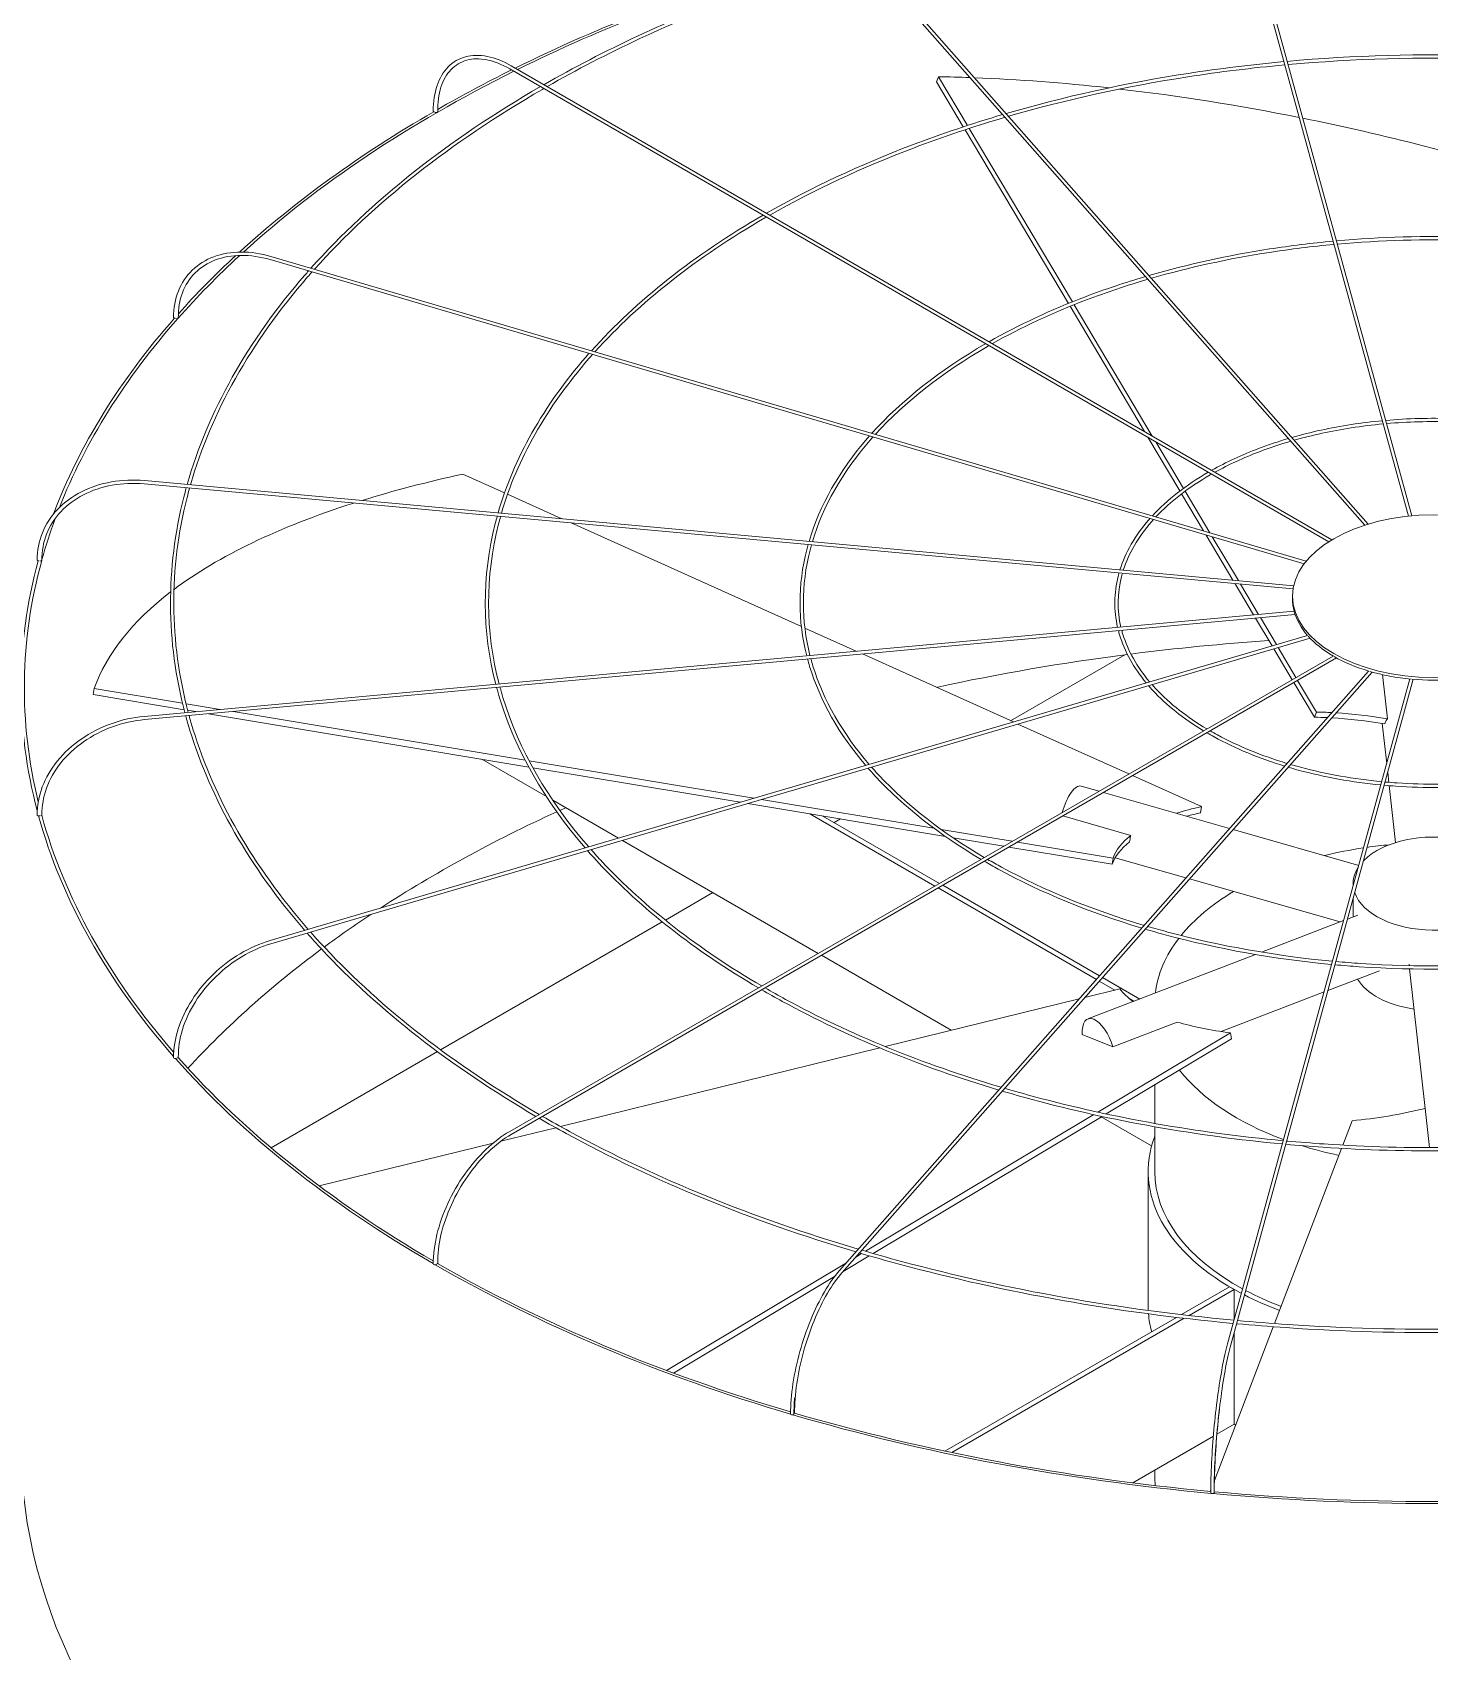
# Model space of a CAD drawing. Header units: millimetres. Extents: x -312439 to 477422, y -331570 to 212570.
# Drawn here: x 396393.6 to 396652.9, y 93879.5 to 94180 of the extents above; entities that cross this region are included whole.
import ezdxf

# ---------------------------------------------------------------- set-up
doc = ezdxf.new("R2010")
doc.units = ezdxf.units.MM

msp = doc.modelspace()

# ---------------------------------------------------------------- linework, layer by layer
at = {"color": 0, "linetype": 'Continuous', "lineweight": 0, "extrusion": (8.40036e-17, 0.816497, 0.57735)}
for p, q in [((396648.981, 94090.255), (396615.388, 94212.71)), ((396649.6, 94090.315), (396615.979, 94212.872)), ((396640.88, 94088.59), (396543.38, 94199.068)), ((396543.839, 94199.473), (396641.521, 94088.789)), ((396482.147, 94173.288), (396634.179, 94085.512)), ((396482.453, 94173.818), (396634.771, 94085.878)), ((396561.38, 94170.845), (396561.75, 94171.812)), ((396566.342, 94162.505), (396561.38, 94170.845)), ((396561.75, 94171.812), (396567.134, 94162.764)), ((396585.843, 94129.73), (396566.663, 94161.965)), ((396567.455, 94162.224), (396586.605, 94130.038)), ((396437.67, 94137.862), (396629.601, 94081.401)), ((396630.01, 94081.919), (396437.843, 94138.45)), ((396599.985, 94105.961), (396586.16, 94129.198)), ((396586.922, 94129.505), (396601.426, 94105.13)), ((396606.551, 94094.927), (396600.626, 94104.884)), ((396602.067, 94104.053), (396607.206, 94095.415)), ((396481.191, 94094.564), (396473.432, 94098.056)), ((396414.31, 94096.239), (396627.551, 94076.74)), ((396627.665, 94077.345), (396414.366, 94096.849)), ((396610.955, 94087.525), (396606.866, 94094.397)), ((396607.52, 94094.887), (396612.101, 94087.188)), ((396491.858, 94089.763), (396481.751, 94094.312)), ((396536.288, 94069.767), (396493.573, 94088.991)), ((396616.399, 94078.375), (396611.415, 94086.751)), ((396612.562, 94086.414), (396617.399, 94078.283)), ((396620.236, 94071.927), (396616.786, 94077.724)), ((396617.786, 94077.633), (396621.132, 94072.009)), ((396627.448, 94074.906), (396627.448, 94075.406)), ((396414.31, 94053.096), (396627.752, 94072.614)), ((396627.933, 94072.016), (396414.366, 94052.486)), ((396623.652, 94066.185), (396620.583, 94071.343)), ((396621.479, 94071.425), (396624.457, 94066.421)), ((396630.24, 94068.122), (396437.67, 94011.473)), ((396630.699, 94067.619), (396437.843, 94010.886)), ((396546.475, 94065.182), (396536.938, 94069.474)), ((396482.147, 93976.048), (396635.001, 94064.298)), ((396575.633, 94052.059), (396547.611, 94064.671)), ((396575.127, 94052.287), (396596.319, 94064.521)), ((396627.389, 94059.903), (396623.975, 94065.641)), ((396624.78, 94065.878), (396628.093, 94060.31)), ((396482.453, 93975.517), (396635.62, 94063.948)), ((396543.38, 93950.268), (396641.557, 94061.513)), ((396543.839, 93949.862), (396642.207, 94061.324)), ((396404.862, 94057.137), (396405.027, 94058.282)), ((396405.027, 94058.282), (396421.414, 94055.554)), ((396615.388, 93936.625), (396649.242, 94060.031)), ((396649.862, 94059.975), (396615.979, 93936.463)), ((396631.534, 94052.938), (396627.703, 94059.377)), ((396628.406, 94059.783), (396631.904, 94053.905)), ((396645.057, 94052.63), (396644.144, 94060.839)), ((396421.717, 94054.331), (396404.862, 94057.137)), ((396422.071, 94055.445), (396428.425, 94054.387)), ((396423.879, 94053.971), (396422.378, 94054.221)), ((396485.696, 94043.68), (396426.264, 94053.574)), ((396430.81, 94053.99), (396485.013, 94044.966)), ((396631.534, 94052.938), (396631.904, 94053.905)), ((396597.082, 94042.405), (396576.491, 94051.673)), ((396644.113, 94051.759), (396644.938, 94044.342)), ((396488.959, 94038.217), (396476.986, 94045.13)), ((396485.77, 94044.84), (396527.485, 94037.895)), ((396524.94, 94037.146), (396486.464, 94043.552)), ((396610.555, 94036.342), (396597.77, 94042.096)), ((396645.121, 94042.695), (396645.326, 94040.854)), ((396645.395, 94040.234), (396646.57, 94029.668)), ((396502.333, 94030.496), (396490.151, 94037.529)), ((396528.871, 94037.664), (396560.9, 94032.331)), ((396588.203, 94040.167), (396591.549, 94039.211)), ((396592.369, 94038.977), (396615.769, 94032.292)), ((396563.019, 94030.806), (396526.326, 94036.915)), ((396537.841, 94034.998), (396561.047, 94021.6)), ((396561.913, 94022.1), (396540.275, 94034.593)), ((396584.8, 94034.607), (396597.423, 94031.001)), ((396610.39, 94035.197), (396610.555, 94036.342)), ((396542.378, 94033.379), (396543.539, 94034.049)), ((396562.244, 94032.108), (396575.441, 94029.911)), ((396616.421, 94032.106), (396639.753, 94025.44)), ((396539.393, 94009.099), (396503.065, 94030.073)), ((396573.864, 94029.001), (396564.443, 94030.569)), ((396593.975, 94025.652), (396574.815, 94028.842)), ((396576.391, 94029.752), (396594.14, 94026.798)), ((396593.975, 94025.652), (396594.14, 94026.798)), ((396594.541, 94026.859), (396607.665, 94023.11)), ((396608.317, 94022.923), (396636.272, 94014.937)), ((396511.04, 94015.286), (396519.858, 94020.377)), ((396561.659, 94021.247), (396591.047, 94004.28)), ((396591.632, 94004.942), (396562.525, 94021.747)), ((396638.707, 94022.059), (396638.707, 94021.63)), ((396638.707, 94019.315), (396638.707, 94015.874)), ((396637.652, 94015.468), (396639.597, 94016.216)), ((396469.321, 93991.199), (396510.472, 94014.958)), ((396621.714, 94009.337), (396636.942, 94015.195)), ((396564.108, 93994.83), (396540.006, 94008.745)), ((396589.489, 93996.942), (396620.586, 94008.903)), ((396599.091, 94000.635), (396592.173, 94004.63)), ((396634.019, 94002.226), (396643.566, 94005.898)), ((396649.109, 94006.834), (396649.082, 94007.077)), ((396652.057, 93980.32), (396649.177, 94006.22)), ((396595.397, 94002.537), (396588.917, 94000.941)), ((396591.588, 94003.967), (396594.464, 94002.307)), ((396614.193, 93994.599), (396633.309, 94001.952)), ((396587.874, 94000.684), (396551.857, 93991.812)), ((396597.099, 94000.786), (396598.052, 94000.235)), ((396594.116, 93991.78), (396606.049, 93996.37)), ((396588.42, 93994.049), (396594.116, 93991.78)), ((396591.327, 93979.642), (396615.919, 93994.362)), ((396616.125, 93993.23), (396592.868, 93979.309)), ((396616.125, 93993.23), (396615.919, 93994.362)), ((396437.856, 93973.033), (396468.742, 93990.865)), ((396550.852, 93991.565), (396491.584, 93976.966)), ((396601.883, 93977.549), (396601.883, 93984.706)), ((396652.057, 93980.32), (396652.865, 93973.054)), ((396548.185, 93953.818), (396590.561, 93979.183)), ((396592.097, 93978.848), (396549.598, 93953.409)), ((396601.298, 93973.358), (396591.946, 93978.757)), ((396638.526, 93978.056), (396636.787, 93973.518)), ((396490.71, 93976.751), (396480.518, 93974.24)), ((396601.883, 93968.617), (396601.883, 93976.927)), ((396479.071, 93973.884), (396446.811, 93965.937)), ((396636.557, 93972.917), (396624.102, 93940.409)), ((396600.658, 93943.614), (396600.658, 93968.617)), ((396546.373, 93952.734), (396547.469, 93953.389)), ((396511.241, 93931.704), (396544.642, 93951.697)), ((396548.879, 93952.979), (396544.026, 93950.074)), ((396542.453, 93949.132), (396512.533, 93931.223)), ((396615.758, 93947.221), (396606.816, 93942.058)), ((396616.624, 93946.721), (396615.758, 93947.221)), ((396608.259, 93941.891), (396616.624, 93946.721)), ((396616.624, 93946.721), (396616.624, 93941.132)), ((396605.931, 93941.547), (396562.945, 93916.729)), ((396564.212, 93916.461), (396607.369, 93941.377)), ((396623.873, 93939.812), (396612.951, 93911.305)), ((396616.624, 93938.817), (396616.624, 93921.718)), ((396616.624, 93921.718), (396613.421, 93919.868)), ((396612.756, 93919.484), (396597.785, 93910.841)), ((396601.883, 93912.22), (396601.883, 93913.207)), ((396612.273, 93909.535), (396612.17, 93909.267))]:
    msp.add_line(p, q, dxfattribs=at)
at = {"color": 0, "linetype": 'Continuous', "lineweight": 0}
for centre, major_axis, ratio, start_param, end_param in [((396653.683, 94058.395), (-262.225, 0), 0.5773503, 5.1849758, 5.420347), ((396653.683, 94058.395), (-261.613, 0), 0.5773503, 5.183912, 5.4201653), ((396653.683, 94058.395), (-261.613, 0), 0.5773503, 5.4234857, 5.718128), ((396653.683, 94058.395), (-262.225, 0), 0.5773503, 5.4236595, 5.4949761), ((396654.053, 94016.679), (-236.033, 90.421), 0.5343599, 5.2814302, 5.3074736), ((396654.053, 94016.679), (-236.033, 90.421), 0.5343599, 5.1688261, 5.2776752), ((396654.053, 94016.679), (-236.033, 90.421), 0.5343599, 5.0198116, 5.1604272), ((396653.683, 94058.395), (-262.225, 0), 0.5773503, 5.4989549, 5.7196003), ((396468.262, 94165.448), (0.306, 0), 0.5773503, 3.1415927, 4.450555), ((396468.478, 94165.323), (0.306, 0.004), 0.5683066, 3.9193388, 5.4901351), ((396468.478, 94165.323), (0.306, 0.004), 0.5683066, 5.4901351, 6.2831853), ((396654.053, 94016.679), (-236.033, 90.421), 0.5343599, 4.8289255, 5.0170065), ((396653.683, 94058.395), (-261.613, 0), 0.5773503, 5.7230202, 5.8115447), ((396653.683, 94058.395), (-262.225, 0), 0.5773503, 5.7247725, 5.8068149), ((396653.683, 94058.395), (-262.225, 0), 0.5773503, 5.8129334, 6.0685314), ((396653.683, 94058.395), (-261.613, 0), 0.5773503, 5.8119417, 6.0598961), ((396420.067, 94127.15), (0.306, 0), 0.5773503, 3.1415927, 4.7647143), ((396420.34, 94127.069), (0.306, 0.005), 0.5715189, 4.2314546, 5.8022509), ((396420.34, 94127.069), (0.306, 0.005), 0.5715189, 5.8022509, 6.2831853), ((396653.848, 94016.857), (-250.189, 35.961), 0.3284711, 5.5638228, 5.6785471), ((396653.848, 94016.857), (-250.189, 35.961), 0.3284711, 5.6885713, 5.965771), ((396653.683, 94058.395), (-261.613, 0), 0.5773503, 6.0736106, 6.1250005), ((396653.683, 94058.395), (-262.225, 0), 0.5773503, 6.126925, 6.4343205), ((396653.683, 94058.395), (-261.613, 0), 0.5773503, 6.1262297, 6.4235661), ((396394.729, 94082.127), (0.306, 0), 0.5773503, 3.1415927, 5.0788735), ((396395.032, 94082.1), (0.306, 0.006), 0.5752952, 4.5444916, 6.1152879), ((396395.032, 94082.1), (0.306, 0.006), 0.5752952, 6.1152879, 6.2831853), ((396653.848, 94016.857), (-250.189, 35.961), 0.3284711, 5.9728515, 6.2156373), ((396653.575, 94074.906), (-26.126, 0), 0.5773503, 0, 0.1535113), ((396653.575, 94074.906), (-26.126, 0), 0.5773503, 0.160648, 0.4676706), ((396653.575, 94074.906), (-26.126, 0), 0.5773503, 0.4748072, 0.7818298), ((396653.683, 93917.155), (-261.613, 0), 0.5773503, 4.9315023, 5.0730373), ((396653.683, 93917.155), (-261.613, 0), 0.5773503, 4.8296672, 4.9289778), ((396653.575, 94074.906), (-26.126, 0), 0.5773503, 0.7889665, 1.0959891), ((396653.575, 94074.906), (-26.126, 0), 0.5773503, 1.1031258, 1.4101484), ((396653.575, 94074.906), (-26.126, 0), 0.5773503, 1.417285, 1.7243076), ((396653.683, 94015.712), (-56.639, 21.698), 0.5343599, 5.2632147, 5.3074736), ((396654.053, 94016.679), (56.639, -21.698), 0.5343599, 2.113134, 2.1658809), ((396653.683, 94015.712), (-56.639, 21.698), 0.5343599, 5.0728277, 5.2488944), ((396654.053, 94016.679), (56.639, -21.698), 0.5343599, 1.92896, 2.0989228), ((396586.685, 94034.852), (1.518, 5.315), 0.3621096, 0, 1.5955332), ((396394.729, 94034.788), (0.306, 0), 0.5773503, 3.1415927, 5.3930328), ((396653.683, 94058.395), (-262.225, 0), 0.5773503, 0.15775, 0.4689102), ((396395.032, 94034.816), (0.306, 0.006), 0.5792658, 4.8585762, 6.2831853), ((396653.683, 94058.395), (-261.613, 0), 0.5773503, 0.1573017, 0.4645126), ((396653.683, 93917.155), (-261.613, 0), 0.5773503, 5.3840325, 5.5566031), ((396653.683, 93917.155), (-261.613, 0), 0.5773503, 5.3759613, 5.381266), ((396653.848, 94016.857), (-60.036, 8.629), 0.3284711, 5.5638228, 5.6832782), ((396653.683, 94015.712), (-60.036, 8.629), 0.3284711, 5.5638228, 5.6281345), ((396653.683, 94015.712), (-60.036, 8.629), 0.3284711, 5.9809914, 6.2156373), ((396653.848, 94016.857), (-60.036, 8.629), 0.3284711, 5.9787164, 6.2156373), ((396653.683, 93999.747), (-51.8, 0), 0.5773503, 4.9668384, 5.1151413), ((396653.683, 93999.747), (-51.8, 0), 0.5773503, 4.8725497, 4.9536635), ((396653.683, 94022.059), (-14.976, 0), 0.5773503, 3.6916997, 5.4977871), ((396653.683, 94022.059), (-14.976, 0), 0.5773503, 5.4977871, 5.7722245), ((396653.683, 94022.059), (-14.976, 0), 0.5773503, 5.9253681, 6.3268432), ((396653.683, 93999.747), (-51.8, 0), 0.5773503, 5.5125312, 5.8454489), ((396653.683, 94022.059), (-14.976, 0), 0.5773503, 0.1968015, 2.9056449), ((396653.683, 93917.155), (-261.613, 0), 0.5773503, 5.5668053, 5.6187776), ((396653.683, 93999.747), (-51.8, 0), 0.5773503, 5.864801, 6.2160224), ((396653.683, 93917.155), (-261.613, 0), 0.5773503, 5.6218563, 5.7966666), ((396653.683, 94007.152), (-14.976, 0), 0.5773503, 0.3310244, 1.3226651), ((396653.477, 94016.843), (-59.674, -10.853), 0.3443205, 0.1772511, 0.3142745), ((396591.474, 93991.783), (-1.984, 5.159), 0.4527097, 4.5393785, 7.2340672), ((396653.477, 94016.843), (-59.674, -10.853), 0.3443205, 0.5921448, 0.8290657), ((396420.067, 93989.765), (0.306, 0), 0.5773503, 3.1415927, 5.7071921), ((396653.683, 94058.395), (-262.225, 0), 0.5773503, 0.4717795, 0.7837457), ((396420.34, 93989.846), (0.306, 0.005), 0.5830421, 5.1737369, 6.2831853), ((396653.683, 94058.395), (-261.613, 0), 0.5773503, 0.4715588, 0.781436), ((396653.683, 93999.747), (-51.8, 0), 0.5773503, 0.4237953, 1.0021877), ((396653.313, 94016.651), (-56.425, -22.248), 0.5660586, 1.0925617, 1.3294826), ((396653.683, 93968.617), (-53.025, 0), 0.5773503, 6.0678252, 7.1147249), ((396653.683, 93999.747), (-51.8, 0), 0.5773503, 1.0153625, 1.0203014), ((396653.683, 93999.747), (-51.8, 0), 0.5773503, 1.0757224, 1.2236785), ((396653.683, 93968.617), (51.8, 0), 0.5773503, 3.1415927, 3.9574848), ((396468.262, 93951.467), (0.306, 0), 0.5773503, 3.1415927, 6.0213513), ((396653.683, 94058.395), (-262.225, 0), 0.5773503, 0.7858257, 1.0981183), ((396468.478, 93951.592), (0.306, 0.004), 0.5862544, 5.4898935, 6.2831853), ((396653.683, 94058.395), (-261.613, 0), 0.5773503, 0.7858227, 1.096892), ((396653.683, 93968.617), (-53.025, 0), 0.5773503, 0.8456372, 1.0001122), ((396653.683, 93968.617), (51.8, 0), 0.5773503, 3.9720631, 4.1329788), ((396653.683, 93943.614), (53.025, 0), 0.5773503, 3.1415927, 3.1671433), ((396653.683, 93943.614), (53.025, 0), 0.5773503, 3.1875095, 3.2970925), ((396534.597, 93923.642), (-0.306, 0), 0.5773503, 0, 3.1415927), ((396653.683, 94058.395), (-262.225, 0), 0.5773503, 1.0998851, 1.4125333), ((396534.736, 93923.799), (-0.306, -0.003), 0.5885883, 2.6652649, 3.1415927), ((396653.683, 94058.395), (-261.613, 0), 0.5773503, 1.1000981, 1.4118355), ((396653.683, 93943.614), (53.025, 0), 0.5773503, 3.9385413, 3.9453811), ((396653.683, 93917.655), (262.225, 0), 0.5773503, 3.1415927, 5.4977871), ((396653.683, 93912.22), (51.8, 0), 0.5773503, 3.1415927, 3.2048035), ((396612.578, 93909.013), (-0.306, 0), 0.5773503, 0, 3.1415927), ((396653.683, 94058.395), (-262.225, 0), 0.5773503, 1.4139544, 1.727034), ((396612.626, 93909.188), (-0.306, -0.001), 0.5898153, 2.9827557, 3.1415927), ((396653.683, 94058.395), (-261.613, 0), 0.5773503, 1.41439, 1.726367)]:
    msp.add_ellipse(centre, major_axis=major_axis, ratio=ratio, start_param=start_param, end_param=end_param, dxfattribs=at)
msp.add_ellipse((396653.575, 94075.406), major_axis=(26.126, 0), ratio=0.5773503, dxfattribs=at)
for points, knots in [([(396547.106, 94194.846), (396539.433, 94192.586), (396531.975, 94190.081), (396511.743, 94182.393), (396499.566, 94176.685), (396488.489, 94170.334)], [5.96956861, 5.96956861, 5.96956861, 5.96956861, 6.07987049, 6.07987049, 6.27966483, 6.27966483, 6.27966483, 6.27966483]), ([(396547.554, 94194.339), (396539.78, 94192.057), (396532.229, 94189.523), (396512.078, 94181.862), (396500.052, 94176.234), (396489.102, 94169.98)], [5.96825255, 5.96825255, 5.96825255, 5.96825255, 6.08012371, 6.08012371, 6.27780239, 6.27780239, 6.27780239, 6.27780239]), ([(396467.956, 94165.448), (396467.956, 94167.173), (396468.192, 94168.769), (396469.125, 94171.548), (396469.824, 94172.731), (396471.622, 94174.552), (396472.721, 94175.188), (396475.189, 94175.839), (396476.556, 94175.856), (396479.42, 94175.287), (396480.919, 94174.699), (396482.427, 94173.834), (396482.44, 94173.826), (396482.453, 94173.818)], [0, 0, 0, 0, 0.3141593, 0.3141593, 0.6283185, 0.6283185, 0.9411039, 0.9411039, 1.2538555, 1.2538555, 1.5680148, 1.5680148, 1.5707963, 1.5707963, 1.5707963, 1.5707963]), ([(396680.689, 94174.664), (396675.106, 94175.167), (396669.48, 94175.515), (396651.362, 94176.126), (396638.809, 94175.777), (396626.46, 94174.664)], [5.34296141, 5.34296141, 5.34296141, 5.34296141, 5.43938168, 5.43938168, 5.65261288, 5.65261288, 5.65261288, 5.65261288]), ([(396680.525, 94174.064), (396674.917, 94174.567), (396669.268, 94174.913), (396651.26, 94175.508), (396638.842, 94175.16), (396626.625, 94174.064)], [5.34359392, 5.34359392, 5.34359392, 5.34359392, 5.44060854, 5.44060854, 5.65198037, 5.65198037, 5.65198037, 5.65198037]), ([(396482.147, 94173.288), (396480.71, 94174.118), (396479.278, 94174.679), (396476.578, 94175.214), (396475.312, 94175.189), (396473.061, 94174.575), (396472.074, 94173.988), (396470.451, 94172.294), (396469.815, 94171.186), (396468.97, 94168.538), (396468.762, 94167.001), (396468.785, 94165.327)], [4.712389, 4.712389, 4.712389, 4.712389, 5.029657, 5.029657, 5.3469251, 5.3469251, 5.6641931, 5.6641931, 5.9814611, 5.9814611, 6.2987292, 6.2987292, 6.2987292, 6.2987292]), ([(396625.841, 94174.607), (396619.855, 94174.055), (396613.919, 94173.325), (396596.403, 94170.615), (396585.065, 94168.115), (396574.288, 94164.972)], [5.65618024, 5.65618024, 5.65618024, 5.65618024, 5.75959703, 5.75959703, 5.96555925, 5.96555925, 5.96555925, 5.96555925]), ([(396626.005, 94174.007), (396619.95, 94173.451), (396613.944, 94172.712), (396596.534, 94170.01), (396585.362, 94167.55), (396574.736, 94164.464)], [5.6555551, 5.6555551, 5.6555551, 5.6555551, 5.760393, 5.760393, 5.9637948, 5.9637948, 5.9637948, 5.9637948]), ([(396573.639, 94164.781), (396567.888, 94163.087), (396562.299, 94161.209), (396547.179, 94155.464), (396538.088, 94151.209), (396529.812, 94146.476)], [5.96969757, 5.96969757, 5.96969757, 5.96969757, 6.07982614, 6.07982614, 6.27841616, 6.27841616, 6.27841616, 6.27841616]), ([(396574.086, 94164.275), (396568.236, 94162.558), (396562.553, 94160.652), (396547.514, 94154.934), (396538.575, 94150.758), (396530.426, 94146.121)], [5.96794353, 5.96794353, 5.96794353, 5.96794353, 6.08016355, 6.08016355, 6.27592849, 6.27592849, 6.27592849, 6.27592849]), ([(396634.981, 94141.291), (396631.018, 94140.924), (396627.087, 94140.439), (396615.48, 94138.645), (396607.963, 94136.992), (396600.813, 94134.916)], [5.65683386, 5.65683386, 5.65683386, 5.65683386, 5.75939254, 5.75939254, 5.96383461, 5.96383461, 5.96383461, 5.96383461]), ([(396635.145, 94140.691), (396631.112, 94140.319), (396627.112, 94139.826), (396615.611, 94138.04), (396608.26, 94136.427), (396601.261, 94134.408)], [5.65589869, 5.65589869, 5.65589869, 5.65589869, 5.76058509, 5.76058509, 5.96118261, 5.96118261, 5.96118261, 5.96118261]), ([(396671.549, 94141.347), (396667.876, 94141.676), (396664.175, 94141.903), (396652.166, 94142.311), (396643.816, 94142.082), (396635.6, 94141.347)], [5.34408303, 5.34408303, 5.34408303, 5.34408303, 5.43906993, 5.43906993, 5.65149126, 5.65149126, 5.65149126, 5.65149126]), ([(396671.385, 94140.747), (396667.688, 94141.075), (396663.963, 94141.302), (396652.063, 94141.693), (396643.848, 94141.465), (396635.765, 94140.747)], [5.34503474, 5.34503474, 5.34503474, 5.34503474, 5.44090812, 5.44090812, 5.65053954, 5.65053954, 5.65053954, 5.65053954]), ([(396419.761, 94127.15), (396419.761, 94128.882), (396420.06, 94130.532), (396421.236, 94133.502), (396422.112, 94134.821), (396424.353, 94136.988), (396425.716, 94137.835), (396428.788, 94138.977), (396430.495, 94139.271), (396434.083, 94139.283), (396435.964, 94139.002), (396437.843, 94138.45)], [4.712389, 4.712389, 4.712389, 4.712389, 5.0265482, 5.0265482, 5.3407075, 5.3407075, 5.6548668, 5.6548668, 5.969026, 5.969026, 6.2831853, 6.2831853, 6.2831853, 6.2831853]), ([(396437.67, 94137.862), (396435.854, 94138.397), (396434.042, 94138.663), (396430.607, 94138.64), (396428.985, 94138.351), (396426.093, 94137.25), (396424.822, 94136.441), (396422.748, 94134.382), (396421.944, 94133.134), (396420.878, 94130.31), (396420.618, 94128.736), (396420.646, 94127.075)], [0, 0, 0, 0, 0.317268, 0.317268, 0.6345361, 0.6345361, 0.9518041, 0.9518041, 1.2690722, 1.2690722, 1.5863402, 1.5863402, 1.5863402, 1.5863402]), ([(396444.811, 94135.762), (396444.585, 94135.507), (396444.361, 94135.251), (396433.521, 94122.782), (396426.123, 94109.627), (396422.288, 94096.125)], [0.31387846, 0.31387846, 0.31387846, 0.31387846, 0.32022171, 0.32022171, 0.6228537, 0.6228537, 0.6228537, 0.6228537]), ([(396445.46, 94135.571), (396445.187, 94135.263), (396444.916, 94134.955), (396434.084, 94122.509), (396426.731, 94109.454), (396422.909, 94096.068)], [0.31209175, 0.31209175, 0.31209175, 0.31209175, 0.31977769, 0.31977769, 0.62202139, 0.62202139, 0.62202139, 0.62202139]), ([(396600.164, 94134.726), (396596.339, 94133.598), (396592.621, 94132.349), (396582.611, 94128.546), (396576.604, 94125.741), (396571.126, 94122.623)], [5.97003164, 5.97003164, 5.97003164, 5.97003164, 6.07973571, 6.07973571, 6.27604568, 6.27604568, 6.27604568, 6.27604568]), ([(396600.611, 94134.219), (396596.687, 94133.069), (396592.875, 94131.791), (396582.946, 94128.016), (396577.091, 94125.29), (396571.741, 94122.268)], [5.96740299, 5.96740299, 5.96740299, 5.96740299, 6.08024114, 6.08024114, 6.27230164, 6.27230164, 6.27230164, 6.27230164]), ([(396496.876, 94120.445), (396496.7, 94120.246), (396496.525, 94120.046), (396488.431, 94110.733), (396482.895, 94100.922), (396479.999, 94090.848)], [0.31368489, 0.31368489, 0.31368489, 0.31368489, 0.32029533, 0.32029533, 0.62093354, 0.62093354, 0.62093354, 0.62093354]), ([(396497.525, 94120.254), (396497.302, 94120.002), (396497.079, 94119.75), (396488.994, 94110.461), (396483.502, 94100.748), (396480.62, 94090.791)], [0.31130083, 0.31130083, 0.31130083, 0.31130083, 0.31970361, 0.31970361, 0.61980435, 0.61980435, 0.61980435, 0.61980435]), ([(396644.12, 94107.974), (396642.18, 94107.792), (396640.255, 94107.554), (396634.558, 94106.675), (396630.861, 94105.87), (396627.338, 94104.86)], [5.65878241, 5.65878241, 5.65878241, 5.65878241, 5.75876753, 5.75876753, 5.95869527, 5.95869527, 5.95869527, 5.95869527]), ([(396644.285, 94107.374), (396642.274, 94107.188), (396640.281, 94106.941), (396634.689, 94106.07), (396631.158, 94105.304), (396627.787, 94104.351)], [5.65692719, 5.65692719, 5.65692719, 5.65692719, 5.76114351, 5.76114351, 5.95335964, 5.95335964, 5.95335964, 5.95335964]), ([(396662.409, 94108.03), (396660.646, 94108.184), (396658.871, 94108.292), (396652.97, 94108.496), (396648.823, 94108.387), (396644.74, 94108.03)], [5.34742678, 5.34742678, 5.34742678, 5.34742678, 5.43812478, 5.43812478, 5.64814751, 5.64814751, 5.64814751, 5.64814751]), ([(396662.245, 94107.429), (396660.458, 94107.584), (396658.66, 94107.69), (396652.867, 94107.878), (396648.856, 94107.77), (396644.905, 94107.429)], [5.34934775, 5.34934775, 5.34934775, 5.34934775, 5.44178794, 5.44178794, 5.64622654, 5.64622654, 5.64622654, 5.64622654]), ([(396548.934, 94105.131), (396548.809, 94104.99), (396548.685, 94104.849), (396543.337, 94098.693), (396539.663, 94092.221), (396537.708, 94085.571)], [0.31344956, 0.31344956, 0.31344956, 0.31344956, 0.32044212, 0.32044212, 0.61727915, 0.61727915, 0.61727915, 0.61727915]), ([(396549.583, 94104.94), (396549.411, 94104.747), (396549.24, 94104.553), (396543.901, 94098.421), (396540.271, 94092.047), (396538.33, 94085.514)], [0.30986952, 0.30986952, 0.30986952, 0.30986952, 0.31955549, 0.31955549, 0.6155298, 0.6155298, 0.6155298, 0.6155298]), ([(396626.688, 94104.67), (396624.79, 94104.109), (396622.943, 94103.488), (396618.043, 94101.628), (396615.12, 94100.273), (396612.441, 94098.77)], [5.97102709, 5.97102709, 5.97102709, 5.97102709, 6.0794509, 6.0794509, 6.26898955, 6.26898955, 6.26898955, 6.26898955]), ([(396627.136, 94104.163), (396625.137, 94103.58), (396623.197, 94102.931), (396618.379, 94101.098), (396615.608, 94099.822), (396613.059, 94098.413)], [5.96578422, 5.96578422, 5.96578422, 5.96578422, 6.08045705, 6.08045705, 6.26142742, 6.26142742, 6.26142742, 6.26142742]), ([(396394.423, 94082.127), (396394.423, 94083.864), (396394.756, 94085.571), (396396.055, 94088.757), (396397.021, 94090.235), (396399.485, 94092.814), (396400.983, 94093.915), (396404.363, 94095.636), (396406.244, 94096.256), (396410.206, 94096.958), (396412.286, 94097.04), (396414.366, 94096.849)], [4.712389, 4.712389, 4.712389, 4.712389, 5.0265482, 5.0265482, 5.3407075, 5.3407075, 5.6548668, 5.6548668, 5.969026, 5.969026, 6.2831853, 6.2831853, 6.2831853, 6.2831853]), ([(396414.31, 94096.239), (396412.295, 94096.424), (396410.28, 94096.341), (396406.457, 94095.653), (396404.648, 94095.047), (396401.417, 94093.377), (396399.995, 94092.312), (396397.676, 94089.833), (396396.779, 94088.419), (396395.595, 94085.381), (396395.307, 94083.757), (396395.338, 94082.105)], [6.2831853, 6.2831853, 6.2831853, 6.2831853, 6.6004533, 6.6004533, 6.9177214, 6.9177214, 7.2349894, 7.2349894, 7.5522575, 7.5522575, 7.8695255, 7.8695255, 7.8695255, 7.8695255]), ([(396422.12, 94095.525), (396421.961, 94094.948), (396421.808, 94094.37), (396418.309, 94080.55), (396418.376, 94067.016), (396421.859, 94053.786)], [0.6273321, 0.6273321, 0.6273321, 0.6273321, 0.64026634, 0.64026634, 0.9362265, 0.9362265, 0.9362265, 0.9362265]), ([(396422.74, 94095.469), (396422.578, 94094.884), (396422.422, 94094.298), (396418.919, 94080.512), (396418.988, 94067.031), (396422.477, 94053.843)], [0.62653255, 0.62653255, 0.62653255, 0.62653255, 0.63973087, 0.63973087, 0.93697289, 0.93697289, 0.93697289, 0.93697289]), ([(396479.83, 94090.248), (396479.705, 94089.797), (396479.585, 94089.345), (396476.973, 94079.02), (396477.005, 94068.93), (396479.564, 94059.063)], [0.62689443, 0.62689443, 0.62689443, 0.62689443, 0.64035432, 0.64035432, 0.93404611, 0.93404611, 0.93404611, 0.93404611]), ([(396480.45, 94090.191), (396480.322, 94089.733), (396480.199, 94089.273), (396477.583, 94078.983), (396477.616, 94068.945), (396480.182, 94059.12)], [0.62582334, 0.62582334, 0.62582334, 0.62582334, 0.63964072, 0.63964072, 0.93502054, 0.93502054, 0.93502054, 0.93502054]), ([(396600.992, 94089.817), (396600.919, 94089.735), (396600.846, 94089.652), (396598.243, 94086.652), (396596.431, 94083.519), (396595.421, 94080.293)], [0.31275087, 0.31275087, 0.31275087, 0.31275087, 0.32087906, 0.32087906, 0.60646372, 0.60646372, 0.60646372, 0.60646372]), ([(396601.642, 94089.626), (396601.521, 94089.491), (396601.401, 94089.356), (396598.808, 94086.381), (396597.041, 94083.346), (396596.045, 94080.236)], [0.30556743, 0.30556743, 0.30556743, 0.30556743, 0.31911145, 0.31911145, 0.60263629, 0.60263629, 0.60263629, 0.60263629]), ([(396537.536, 94084.971), (396537.447, 94084.65), (396537.361, 94084.327), (396535.636, 94077.498), (396535.633, 94070.848), (396537.273, 94064.34)], [0.62618978, 0.62618978, 0.62618978, 0.62618978, 0.64052907, 0.64052907, 0.92987427, 0.92987427, 0.92987427, 0.92987427]), ([(396538.156, 94084.915), (396538.064, 94084.585), (396537.976, 94084.256), (396536.246, 94077.461), (396536.245, 94070.862), (396537.891, 94064.397)], [0.62457061, 0.62457061, 0.62457061, 0.62457061, 0.6394598, 0.6394598, 0.93127617, 0.93127617, 0.93127617, 0.93127617]), ([(396595.243, 94079.694), (396595.189, 94079.502), (396595.138, 94079.31), (396594.298, 94075.976), (396594.264, 94072.766), (396594.989, 94069.618)], [0.62410482, 0.62410482, 0.62410482, 0.62410482, 0.64104385, 0.64104385, 0.91753144, 0.91753144, 0.91753144, 0.91753144]), ([(396595.864, 94079.638), (396595.806, 94079.438), (396595.752, 94079.239), (396594.909, 94075.938), (396594.876, 94072.779), (396595.604, 94069.674)], [0.62079185, 0.62079185, 0.62079185, 0.62079185, 0.63891194, 0.63891194, 0.91997787, 0.91997787, 0.91997787, 0.91997787]), ([(396595.136, 94069.017), (396595.205, 94068.752), (396595.28, 94068.489), (396596.295, 94065.137), (396597.963, 94062.129), (396600.296, 94059.314)], [0.93516687, 0.93516687, 0.93516687, 0.93516687, 0.95843835, 0.95843835, 1.2316048, 1.2316048, 1.2316048, 1.2316048]), ([(396595.755, 94069.073), (396595.824, 94068.815), (396595.898, 94068.557), (396596.914, 94065.261), (396598.586, 94062.291), (396600.936, 94059.502)], [0.93813971, 0.93813971, 0.93813971, 0.93813971, 0.96156851, 0.96156851, 1.23828559, 1.23828559, 1.23828559, 1.23828559]), ([(396537.429, 94063.74), (396537.552, 94063.281), (396537.683, 94062.823), (396539.761, 94055.991), (396543.279, 94049.786), (396548.23, 94043.997)], [0.93878416, 0.93878416, 0.93878416, 0.93878416, 0.9592157, 0.9592157, 1.24402203, 1.24402203, 1.24402203, 1.24402203]), ([(396538.048, 94063.796), (396538.171, 94063.343), (396538.301, 94062.891), (396540.381, 94056.117), (396543.904, 94049.949), (396548.874, 94044.187)], [0.94031776, 0.94031776, 0.94031776, 0.94031776, 0.96078603, 0.96078603, 1.24747633, 1.24747633, 1.24747633, 1.24747633]), ([(396479.723, 94058.463), (396479.899, 94057.809), (396480.086, 94057.157), (396483.227, 94046.847), (396488.598, 94037.443), (396496.169, 94028.682)], [0.94000678, 0.94000678, 0.94000678, 0.94000678, 0.95947637, 0.95947637, 1.24820492, 1.24820492, 1.24820492, 1.24820492]), ([(396480.342, 94058.519), (396480.518, 94057.872), (396480.705, 94057.225), (396483.847, 94046.972), (396489.223, 94037.607), (396496.815, 94028.872)], [0.94103976, 0.94103976, 0.94103976, 0.94103976, 0.9605244, 0.9605244, 1.25053309, 1.25053309, 1.25053309, 1.25053309]), ([(396600.728, 94058.803), (396600.975, 94058.518), (396601.228, 94058.235), (396604.034, 94055.203), (396607.229, 94052.659), (396610.954, 94050.414)], [1.24820371, 1.24820371, 1.24820371, 1.24820371, 1.27608724, 1.27608724, 1.54927756, 1.54927756, 1.54927756, 1.54927756]), ([(396601.375, 94058.993), (396601.628, 94058.705), (396601.887, 94058.42), (396604.686, 94055.453), (396607.86, 94052.964), (396611.561, 94050.765)], [1.2552022, 1.2552022, 1.2552022, 1.2552022, 1.28394226, 1.28394226, 1.55644282, 1.55644282, 1.55644282, 1.55644282]), ([(396394.423, 94034.788), (396394.423, 94036.524), (396394.756, 94038.288), (396396.05, 94041.699), (396397.01, 94043.344), (396399.463, 94046.359), (396400.954, 94047.728), (396404.322, 94050.058), (396406.198, 94051.02), (396410.152, 94052.444), (396412.231, 94052.906), (396414.31, 94053.096)], [4.712389, 4.712389, 4.712389, 4.712389, 5.0265482, 5.0265482, 5.3407075, 5.3407075, 5.6548668, 5.6548668, 5.969026, 5.969026, 6.2831853, 6.2831853, 6.2831853, 6.2831853]), ([(396414.366, 94052.486), (396412.35, 94052.302), (396410.334, 94051.851), (396406.503, 94050.461), (396404.689, 94049.522), (396401.446, 94047.251), (396400.017, 94045.92), (396397.686, 94043.002), (396396.784, 94041.416), (396395.595, 94038.148), (396395.307, 94036.467), (396395.338, 94034.821)], [0, 0, 0, 0, 0.317268, 0.317268, 0.6345361, 0.6345361, 0.9518041, 0.9518041, 1.2690722, 1.2690722, 1.5863402, 1.5863402, 1.5863402, 1.5863402]), ([(396422.019, 94053.186), (396422.248, 94052.342), (396422.491, 94051.499), (396426.694, 94037.71), (396433.921, 94025.106), (396444.118, 94013.37)], [0.94070481, 0.94070481, 0.94070481, 0.94070481, 0.95960699, 0.95960699, 1.25038008, 1.25038008, 1.25038008, 1.25038008]), ([(396422.638, 94053.243), (396422.867, 94052.404), (396423.109, 94051.567), (396427.314, 94037.836), (396434.546, 94025.27), (396444.765, 94013.56)], [0.94148414, 0.94148414, 0.94148414, 0.94148414, 0.96039344, 0.96039344, 1.25213605, 1.25213605, 1.25213605, 1.25213605]), ([(396644.557, 94051.685), (396644.662, 94051.959), (396644.802, 94052.237), (396645.002, 94052.549), (396645.029, 94052.589), (396645.057, 94052.63)], [0, 0, 0, 0, 1.7008868, 1.7008868, 1.9577529, 1.9577529, 1.9577529, 1.9577529]), ([(396611.557, 94050.055), (396612.007, 94049.792), (396612.463, 94049.534), (396616.827, 94047.14), (396621.231, 94045.312), (396625.979, 94043.862)], [1.5639266, 1.5639266, 1.5639266, 1.5639266, 1.59638594, 1.59638594, 1.86940636, 1.86940636, 1.86940636, 1.86940636]), ([(396612.169, 94050.408), (396612.615, 94050.151), (396613.068, 94049.898), (396617.384, 94047.565), (396621.736, 94045.781), (396626.425, 94044.366)], [1.5712561, 1.5712561, 1.5712561, 1.5712561, 1.60358263, 1.60358263, 1.87454698, 1.87454698, 1.87454698, 1.87454698]), ([(396548.67, 94043.488), (396549.123, 94042.969), (396549.588, 94042.453), (396555.298, 94036.312), (396561.909, 94031.118), (396569.636, 94026.559)], [1.2523872, 1.2523872, 1.2523872, 1.2523872, 1.27803342, 1.27803342, 1.55997281, 1.55997281, 1.55997281, 1.55997281]), ([(396549.317, 94043.679), (396549.777, 94043.157), (396550.248, 94042.639), (396555.95, 94036.563), (396562.541, 94031.423), (396570.245, 94026.911)], [1.2559207, 1.2559207, 1.2559207, 1.2559207, 1.28197401, 1.28197401, 1.56361702, 1.56361702, 1.56361702, 1.56361702]), ([(396626.625, 94043.667), (396627.246, 94043.483), (396627.874, 94043.305), (396633.372, 94041.815), (396638.55, 94040.882), (396643.849, 94040.371)], [1.88173801, 1.88173801, 1.88173801, 1.88173801, 1.91726722, 1.91726722, 2.19052772, 2.19052772, 2.19052772, 2.19052772]), ([(396627.072, 94044.174), (396627.694, 94043.992), (396628.322, 94043.816), (396633.734, 94042.37), (396638.815, 94041.467), (396644.013, 94040.97)], [1.88697171, 1.88697171, 1.88697171, 1.88697171, 1.922693, 1.922693, 2.19235404, 2.19235404, 2.19235404, 2.19235404]), ([(396644.468, 94040.313), (396645.184, 94040.249), (396645.902, 94040.192), (396651.955, 94039.777), (396657.375, 94039.834), (396662.682, 94040.313)], [2.20116261, 2.20116261, 2.20116261, 2.20116261, 2.23802396, 2.23802396, 2.51122637, 2.51122637, 2.51122637, 2.51122637]), ([(396644.632, 94040.913), (396645.383, 94040.846), (396646.136, 94040.788), (396652.082, 94040.394), (396657.353, 94040.453), (396662.517, 94040.913)], [2.2030547, 2.2030547, 2.2030547, 2.2030547, 2.24193573, 2.24193573, 2.50933428, 2.50933428, 2.50933428, 2.50933428]), ([(396497.26, 94028.365), (396497.926, 94027.609), (396498.608, 94026.858), (396507.215, 94017.673), (396517.223, 94009.883), (396528.931, 94003.059)], [1.25615972, 1.25615972, 1.25615972, 1.25615972, 1.28131662, 1.28131662, 1.56600951, 1.56600951, 1.56600951, 1.56600951]), ([(396597.423, 94031.001), (396597.411, 94030.948), (396597.4, 94030.894), (396597.317, 94030.488), (396597.258, 94030.144), (396597.211, 94029.819)], [52.4705624, 52.4705624, 52.4705624, 52.4705624, 52.7274285, 52.7274285, 54.4283153, 54.4283153, 54.4283153, 54.4283153]), ([(396496.612, 94028.174), (396497.272, 94027.421), (396497.948, 94026.673), (396506.562, 94017.422), (396516.59, 94009.577), (396528.321, 94002.706)], [1.25379638, 1.25379638, 1.25379638, 1.25379638, 1.27868669, 1.27868669, 1.5635663, 1.5635663, 1.5635663, 1.5635663]), ([(396570.244, 94026.203), (396571.095, 94025.708), (396571.96, 94025.22), (396580.775, 94020.403), (396589.761, 94016.711), (396599.453, 94013.804)], [1.56734097, 1.56734097, 1.56734097, 1.56734097, 1.5981909, 1.5981909, 1.87714164, 1.87714164, 1.87714164, 1.87714164]), ([(396570.856, 94026.556), (396571.704, 94026.067), (396572.565, 94025.585), (396581.332, 94020.828), (396590.266, 94017.18), (396599.899, 94014.31)], [1.57102631, 1.57102631, 1.57102631, 1.57102631, 1.60180119, 1.60180119, 1.87974458, 1.87974458, 1.87974458, 1.87974458]), ([(396600.1, 94013.612), (396601.33, 94013.248), (396602.571, 94012.898), (396613.615, 94009.915), (396624.041, 94008.056), (396634.709, 94007.054)], [1.88333864, 1.88333864, 1.88333864, 1.88333864, 1.91863403, 1.91863403, 2.19480098, 2.19480098, 2.19480098, 2.19480098]), ([(396600.547, 94014.118), (396601.777, 94013.757), (396603.019, 94013.409), (396613.977, 94010.47), (396624.306, 94008.641), (396634.873, 94007.653)], [1.88596498, 1.88596498, 1.88596498, 1.88596498, 1.92135596, 1.92135596, 2.19572889, 2.19572889, 2.19572889, 2.19572889]), ([(396419.761, 93989.765), (396419.761, 93991.498), (396420.06, 93993.313), (396421.222, 93996.933), (396422.085, 93998.738), (396424.29, 94002.168), (396425.631, 94003.791), (396428.662, 94006.701), (396430.352, 94007.986), (396433.916, 94010.097), (396435.792, 94010.921), (396437.67, 94011.473)], [4.712389, 4.712389, 4.712389, 4.712389, 5.0265482, 5.0265482, 5.3407075, 5.3407075, 5.6548668, 5.6548668, 5.969026, 5.969026, 6.2831853, 6.2831853, 6.2831853, 6.2831853]), ([(396437.843, 94010.886), (396436.027, 94010.352), (396434.208, 94009.55), (396430.749, 94007.492), (396429.11, 94006.236), (396426.177, 94003.394), (396424.884, 94001.81), (396422.773, 93998.474), (396421.956, 93996.723), (396420.878, 93993.233), (396420.618, 93991.495), (396420.646, 93989.851)], [6.2831853, 6.2831853, 6.2831853, 6.2831853, 6.6004533, 6.6004533, 6.9177214, 6.9177214, 7.2349894, 7.2349894, 7.5522575, 7.5522575, 7.8695255, 7.8695255, 7.8695255, 7.8695255]), ([(396444.562, 94012.862), (396445.426, 94011.878), (396446.311, 94010.9), (396457.829, 93998.541), (396471.278, 93988.044), (396487.017, 93978.859)], [1.25457919, 1.25457919, 1.25457919, 1.25457919, 1.27901417, 1.27901417, 1.56542833, 1.56542833, 1.56542833, 1.56542833]), ([(396445.21, 94013.053), (396446.08, 94012.066), (396446.971, 94011.086), (396458.482, 93998.793), (396471.911, 93988.35), (396487.628, 93979.212)], [1.25635494, 1.25635494, 1.25635494, 1.25635494, 1.28098769, 1.28098769, 1.56726607, 1.56726607, 1.56726607, 1.56726607]), ([(396635.493, 94007.596), (396637.03, 94007.458), (396638.573, 94007.336), (396650.595, 94006.533), (396661.237, 94006.656), (396671.657, 94007.596)], [2.20108803, 2.20108803, 2.20108803, 2.20108803, 2.24097619, 2.24097619, 2.51130095, 2.51130095, 2.51130095, 2.51130095]), ([(396635.328, 94006.996), (396636.831, 94006.86), (396638.338, 94006.74), (396650.468, 94005.916), (396661.258, 94006.037), (396671.822, 94006.996)], [2.20014358, 2.20014358, 2.20014358, 2.20014358, 2.23901367, 2.23901367, 2.5122454, 2.5122454, 2.5122454, 2.5122454]), ([(396528.93, 94002.351), (396530.184, 94001.623), (396531.458, 94000.907), (396544.723, 93993.665), (396558.292, 93988.109), (396572.928, 93983.748)], [1.56848817, 1.56848817, 1.56848817, 1.56848817, 1.5987935, 1.5987935, 1.87973748, 1.87973748, 1.87973748, 1.87973748]), ([(396529.542, 94002.704), (396530.793, 94001.982), (396532.062, 94001.272), (396545.28, 93994.091), (396558.797, 93988.579), (396573.374, 93984.254)], [1.57094967, 1.57094967, 1.57094967, 1.57094967, 1.60120298, 1.60120298, 1.88148008, 1.88148008, 1.88148008, 1.88148008]), ([(396573.575, 93983.556), (396575.413, 93983.014), (396577.268, 93982.49), (396593.858, 93978.015), (396609.532, 93975.23), (396625.569, 93973.737)], [1.8838758, 1.8838758, 1.8838758, 1.8838758, 1.91908947, 1.91908947, 2.1962344, 2.1962344, 2.1962344, 2.1962344]), ([(396574.022, 93984.063), (396575.861, 93983.523), (396577.716, 93983.002), (396594.219, 93978.571), (396609.797, 93975.815), (396625.733, 93974.336)], [1.88562881, 1.88562881, 1.88562881, 1.88562881, 1.92090607, 1.92090607, 2.19685631, 2.19685631, 2.19685631, 2.19685631]), ([(396487.627, 93978.504), (396489.28, 93977.547), (396490.958, 93976.603), (396508.673, 93966.939), (396526.827, 93959.518), (396546.411, 93953.701)], [1.56912341, 1.56912341, 1.56912341, 1.56912341, 1.59909496, 1.59909496, 1.88107719, 1.88107719, 1.88107719, 1.88107719]), ([(396488.239, 93978.858), (396489.889, 93977.906), (396491.563, 93976.968), (396509.23, 93967.364), (396527.332, 93959.988), (396546.857, 93954.208)], [1.57097144, 1.57097144, 1.57097144, 1.57097144, 1.60090305, 1.60090305, 1.88238695, 1.88238695, 1.88238695, 1.88238695]), ([(396467.956, 93951.467), (396467.956, 93953.192), (396468.192, 93955.047), (396469.111, 93958.843), (396469.793, 93960.782), (396471.537, 93964.561), (396472.598, 93966.399), (396474.999, 93969.799), (396476.337, 93971.36), (396479.165, 93974.053), (396480.653, 93975.185), (396482.147, 93976.048)], [0, 0, 0, 0, 0.3141593, 0.3141593, 0.6283185, 0.6283185, 0.9424778, 0.9424778, 1.2566371, 1.2566371, 1.5707963, 1.5707963, 1.5707963, 1.5707963]), ([(396482.453, 93975.517), (396481.016, 93974.687), (396479.573, 93973.588), (396476.826, 93970.961), (396475.523, 93969.433), (396473.19, 93966.104), (396472.161, 93964.302), (396470.48, 93960.607), (396469.829, 93958.715), (396468.97, 93955.032), (396468.762, 93953.243), (396468.785, 93951.596)], [4.712389, 4.712389, 4.712389, 4.712389, 5.029657, 5.029657, 5.3469251, 5.3469251, 5.6641931, 5.6641931, 5.9814611, 5.9814611, 6.2987292, 6.2987292, 6.2987292, 6.2987292]), ([(396626.353, 93974.28), (396628.677, 93974.069), (396631.008, 93973.885), (396649.108, 93972.672), (396665.12, 93972.858), (396680.797, 93974.28)], [2.20043103, 2.20043103, 2.20043103, 2.20043103, 2.24065263, 2.24065263, 2.51195795, 2.51195795, 2.51195795, 2.51195795]), ([(396626.188, 93973.68), (396628.478, 93973.471), (396630.774, 93973.289), (396648.981, 93972.055), (396665.142, 93972.239), (396680.961, 93973.68)], [2.19980176, 2.19980176, 2.19980176, 2.19980176, 2.23934285, 2.23934285, 2.51258722, 2.51258722, 2.51258722, 2.51258722]), ([(396547.058, 93953.51), (396549.502, 93952.789), (396551.968, 93952.094), (396574.101, 93946.127), (396595.026, 93942.416), (396616.432, 93940.431)], [1.88418355, 1.88418355, 1.88418355, 1.88418355, 1.91931715, 1.91931715, 2.19696607, 2.19696607, 2.19696607, 2.19696607]), ([(396547.506, 93954.017), (396549.95, 93953.298), (396552.416, 93952.605), (396574.463, 93946.682), (396595.291, 93943), (396616.597, 93941.031)], [1.88549918, 1.88549918, 1.88549918, 1.88549918, 1.92068034, 1.92068034, 2.19743376, 2.19743376, 2.19743376, 2.19743376]), ([(396534.29, 93923.642), (396534.29, 93925.357), (396534.441, 93927.238), (396535.028, 93931.154), (396535.465, 93933.189), (396536.581, 93937.216), (396537.26, 93939.207), (396538.797, 93942.957), (396539.654, 93944.714), (396541.466, 93947.825), (396542.42, 93949.179), (396543.38, 93950.268)], [4.712389, 4.712389, 4.712389, 4.712389, 5.0265482, 5.0265482, 5.3407075, 5.3407075, 5.6548668, 5.6548668, 5.969026, 5.969026, 6.2831853, 6.2831853, 6.2831853, 6.2831853]), ([(396543.839, 93949.862), (396542.925, 93948.827), (396542.005, 93947.522), (396540.244, 93944.496), (396539.404, 93942.772), (396537.899, 93939.086), (396537.234, 93937.125), (396536.147, 93933.164), (396535.725, 93931.166), (396535.166, 93927.334), (396535.03, 93925.501), (396535.042, 93923.831), (396535.042, 93923.816), (396535.042, 93923.802)], [0, 0, 0, 0, 0.3146448, 0.3146448, 0.6317673, 0.6317673, 0.9490354, 0.9490354, 1.2663034, 1.2663034, 1.5835715, 1.5835715, 1.5863402, 1.5863402, 1.5863402, 1.5863402]), ([(396617.052, 93940.374), (396620.126, 93940.094), (396623.211, 93939.849), (396647.493, 93938.206), (396669.023, 93938.453), (396690.098, 93940.374)], [2.19964371, 2.19964371, 2.19964371, 2.19964371, 2.23950729, 2.23950729, 2.51274527, 2.51274527, 2.51274527, 2.51274527]), ([(396617.216, 93940.974), (396620.326, 93940.691), (396623.445, 93940.445), (396647.62, 93938.823), (396669.001, 93939.072), (396689.934, 93940.974)], [2.20011555, 2.20011555, 2.20011555, 2.20011555, 2.24049017, 2.24049017, 2.51227343, 2.51227343, 2.51227343, 2.51227343]), ([(396612.271, 93909.013), (396612.271, 93910.717), (396612.323, 93912.607), (396612.525, 93916.577), (396612.674, 93918.657), (396613.057, 93922.806), (396613.291, 93924.874), (396613.818, 93928.796), (396614.112, 93930.651), (396614.733, 93933.967), (396615.06, 93935.429), (396615.388, 93936.625)], [4.712389, 4.712389, 4.712389, 4.712389, 5.0265482, 5.0265482, 5.3407075, 5.3407075, 5.6548668, 5.6548668, 5.969026, 5.969026, 6.2831853, 6.2831853, 6.2831853, 6.2831853]), ([(396615.979, 93936.463), (396615.66, 93935.303), (396615.341, 93933.873), (396614.73, 93930.607), (396614.439, 93928.769), (396613.919, 93924.881), (396613.689, 93922.83), (396613.313, 93918.721), (396613.168, 93916.662), (396612.975, 93912.745), (396612.927, 93910.886), (396612.932, 93909.21), (396612.932, 93909.199), (396612.932, 93909.189)], [0, 0, 0, 0, 0.3152669, 0.3152669, 0.6325349, 0.6325349, 0.949803, 0.949803, 1.267071, 1.267071, 1.584339, 1.584339, 1.5863402, 1.5863402, 1.5863402, 1.5863402]), ([(396612.884, 93909.013), (396612.884, 93910.704), (396612.935, 93912.585), (396613.136, 93916.537), (396613.285, 93918.609), (396613.6, 93922.024), (396613.743, 93923.371), (396613.899, 93924.686)], [4.71238898, 4.71238898, 4.71238898, 4.71238898, 5.02654825, 5.02654825, 5.34070751, 5.34070751, 5.54584713, 5.54584713, 5.54584713, 5.54584713])]:
    msp.add_open_spline(points, degree=3, knots=knots, dxfattribs=at)
for points in [[(396487.875, 94169.981), (396470.778, 94160.107), (396456.346, 94148.691), (396445.26, 94136.268)], [(396488.21, 94169.467), (396471.248, 94159.674), (396456.925, 94148.366), (396445.911, 94136.077)], [(396488.488, 94169.627), (396488.395, 94169.574), (396488.303, 94169.521), (396488.21, 94169.467)], [(396529.198, 94146.123), (396516.427, 94138.748), (396505.635, 94130.226), (396497.327, 94120.951)], [(396529.523, 94145.604), (396516.891, 94138.311), (396506.213, 94129.898), (396497.978, 94120.76)], [(396529.811, 94145.769), (396529.715, 94145.714), (396529.619, 94145.659), (396529.523, 94145.604)], [(396570.511, 94122.271), (396562.067, 94117.393), (396554.915, 94111.764), (396549.386, 94105.637)], [(396570.837, 94121.752), (396562.531, 94116.956), (396555.494, 94111.437), (396550.038, 94105.445)], [(396571.124, 94121.917), (396571.028, 94121.862), (396570.932, 94121.807), (396570.837, 94121.752)], [(396611.825, 94098.419), (396607.706, 94096.039), (396604.196, 94093.302), (396601.448, 94090.322)], [(396612.15, 94097.899), (396608.171, 94095.602), (396604.777, 94092.974), (396602.104, 94090.128)], [(396612.438, 94098.065), (396612.342, 94098.01), (396612.246, 94097.955), (396612.15, 94097.899)], [(396534.903, 93923.642), (396534.903, 93924.582), (396534.949, 93925.576), (396535.041, 93926.608)]]:
    msp.add_open_spline(points, degree=3, dxfattribs=at)

doc.saveas('drawing.dxf')
